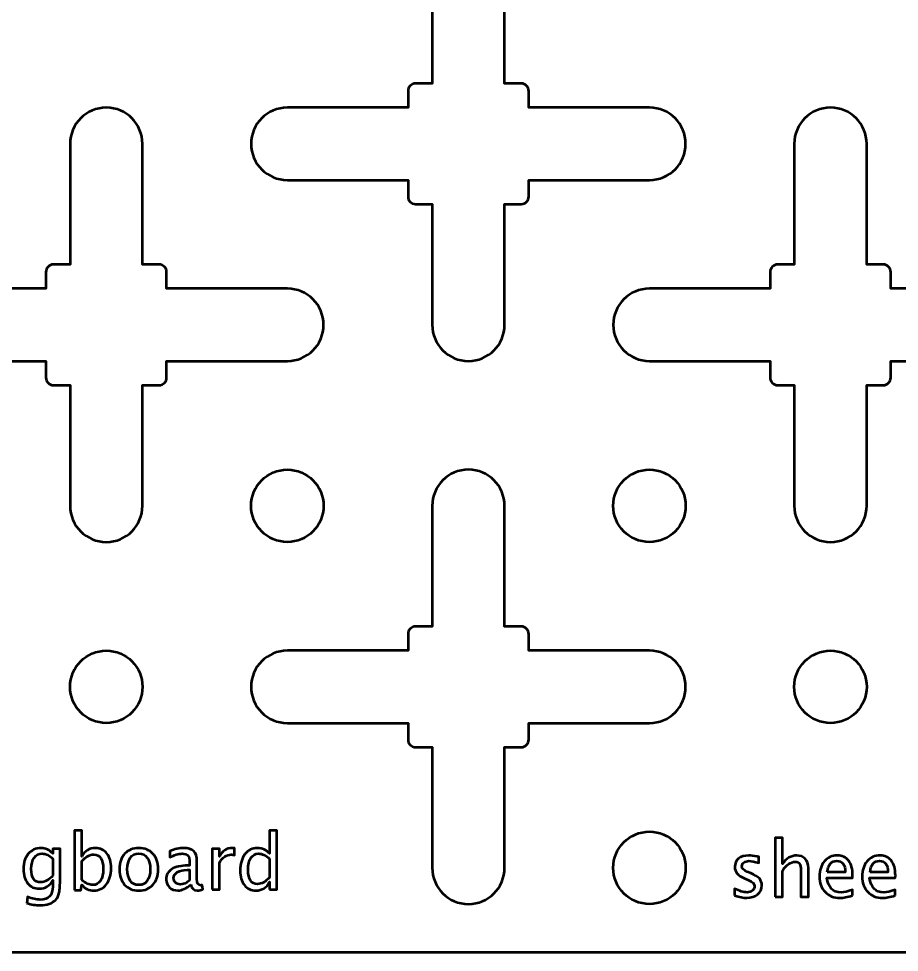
# Model space of a CAD drawing. Header units: centimetres. Extents: x -142 to 94, y -75 to 149.
# Drawn here: x -16.48 to -9.18, y -74.95 to -67.21 of the extents above; entities that cross this region are included whole.
import ezdxf

# ---------------------------------------------------------------- set-up
doc = ezdxf.new("R2010")
doc.units = ezdxf.units.CM
doc.header["$MEASUREMENT"] = 0
doc.layers.add('Layer 1', color=7, linetype='Continuous')

msp = doc.modelspace()

# ---------------------------------------------------------------- linework, layer by layer
at = {"layer": 'Layer 1', "lineweight": 53}
for centre in [(-14.24999, -71.25001), (-11.24999, -71.25001), (-15.74999, -72.75001), (-9.74999, -72.75001), (-11.24999, -74.25001)]:
    msp.add_ellipse(centre, major_axis=(0, 0.30001), ratio=1, dxfattribs=at)
for points, knots in [([(-29.95, -74.45), (-29.95, -74.45), (-29.95, -17.05), (-29.95, -17.05), (-29.95, -17.05), (-29.95, -16.77386), (-29.72614, -16.55), (-29.45, -16.55), (-29.45, -16.55), (-29.45, -16.55), (24.95, -16.55), (24.95, -16.55), (24.95, -16.55), (25.22614, -16.55), (25.45, -16.77386), (25.45, -17.05), (25.45, -17.05), (25.45, -17.05), (25.45, -74.45), (25.45, -74.45), (25.45, -74.45), (25.45, -74.72614), (25.22614, -74.95), (24.95, -74.95), (24.95, -74.95), (24.95, -74.95), (-29.45, -74.95), (-29.45, -74.95), (-29.45, -74.95), (-29.72614, -74.95), (-29.95, -74.72614), (-29.95, -74.45)], [0, 0, 0, 0, 0.1111111, 0.1111111, 0.1111111, 0.1111111, 0.2222222, 0.2222222, 0.2222222, 0.2222222, 0.3333333, 0.3333333, 0.3333333, 0.3333333, 0.4444444, 0.4444444, 0.4444444, 0.4444444, 0.5555556, 0.5555556, 0.5555556, 0.5555556, 0.6666667, 0.6666667, 0.6666667, 0.6666667, 0.7777778, 0.7777778, 0.7777778, 0.7777778, 1, 1, 1, 1]), ([(-13.05, -69.75), (-13.05, -69.75), (-13.05, -68.74998), (-13.05, -68.74998), (-13.05, -68.74998), (-13.05, -68.74998), (-13.1875, -68.74998), (-13.1875, -68.74998), (-13.1875, -68.74998), (-13.22202, -68.74998), (-13.25, -68.72199), (-13.25, -68.68748), (-13.25, -68.68748), (-13.25, -68.68748), (-13.25, -68.55), (-13.25, -68.55), (-13.25, -68.55), (-13.25, -68.55), (-14.25, -68.55), (-14.25, -68.55), (-14.25, -68.55), (-14.41569, -68.55), (-14.55, -68.41569), (-14.55, -68.25), (-14.55, -68.25), (-14.55, -68.08431), (-14.41569, -67.95), (-14.25, -67.95), (-14.25, -67.95), (-14.25, -67.95), (-13.25, -67.95), (-13.25, -67.95), (-13.25, -67.95), (-13.25, -67.95), (-13.25, -67.81252), (-13.25, -67.81252), (-13.25, -67.81252), (-13.25, -67.77801), (-13.22202, -67.75002), (-13.1875, -67.75002), (-13.1875, -67.75002), (-13.1875, -67.75002), (-13.05, -67.75002), (-13.05, -67.75002), (-13.05, -67.75002), (-13.05, -67.75002), (-13.05, -66.75), (-13.05, -66.75), (-13.05, -66.75), (-13.05, -66.58431), (-12.91569, -66.45), (-12.75, -66.45), (-12.75, -66.45), (-12.58431, -66.45), (-12.45, -66.58431), (-12.45, -66.75), (-12.45, -66.75), (-12.45, -66.75), (-12.45, -67.75002), (-12.45, -67.75002), (-12.45, -67.75002), (-12.45, -67.75002), (-12.3125, -67.75002), (-12.3125, -67.75002), (-12.3125, -67.75002), (-12.27798, -67.75002), (-12.25, -67.77801), (-12.25, -67.81252), (-12.25, -67.81252), (-12.25, -67.81252), (-12.25, -67.95), (-12.25, -67.95), (-12.25, -67.95), (-12.25, -67.95), (-11.25, -67.95), (-11.25, -67.95), (-11.25, -67.95), (-11.08431, -67.95), (-10.95, -68.08431), (-10.95, -68.25), (-10.95, -68.25), (-10.95, -68.41569), (-11.08431, -68.55), (-11.25, -68.55), (-11.25, -68.55), (-11.25, -68.55), (-12.25, -68.55), (-12.25, -68.55), (-12.25, -68.55), (-12.25, -68.55), (-12.25, -68.68748), (-12.25, -68.68748), (-12.25, -68.68748), (-12.25, -68.72199), (-12.27798, -68.74998), (-12.3125, -68.74998), (-12.3125, -68.74998), (-12.3125, -68.74998), (-12.45, -68.74998), (-12.45, -68.74998), (-12.45, -68.74998), (-12.45, -68.74998), (-12.45, -69.75), (-12.45, -69.75), (-12.45, -69.75), (-12.45, -69.91569), (-12.58431, -70.05), (-12.75, -70.05), (-12.75, -70.05), (-12.91569, -70.05), (-13.05, -69.91569), (-13.05, -69.75)], [0, 0, 0, 0, 0.0344828, 0.0344828, 0.0344828, 0.0344828, 0.0689655, 0.0689655, 0.0689655, 0.0689655, 0.1034483, 0.1034483, 0.1034483, 0.1034483, 0.137931, 0.137931, 0.137931, 0.137931, 0.1724138, 0.1724138, 0.1724138, 0.1724138, 0.2068966, 0.2068966, 0.2068966, 0.2068966, 0.2413793, 0.2413793, 0.2413793, 0.2413793, 0.2758621, 0.2758621, 0.2758621, 0.2758621, 0.3103448, 0.3103448, 0.3103448, 0.3103448, 0.3448276, 0.3448276, 0.3448276, 0.3448276, 0.3793103, 0.3793103, 0.3793103, 0.3793103, 0.4137931, 0.4137931, 0.4137931, 0.4137931, 0.4482759, 0.4482759, 0.4482759, 0.4482759, 0.4827586, 0.4827586, 0.4827586, 0.4827586, 0.5172414, 0.5172414, 0.5172414, 0.5172414, 0.5517241, 0.5517241, 0.5517241, 0.5517241, 0.5862069, 0.5862069, 0.5862069, 0.5862069, 0.6206897, 0.6206897, 0.6206897, 0.6206897, 0.6551724, 0.6551724, 0.6551724, 0.6551724, 0.6896552, 0.6896552, 0.6896552, 0.6896552, 0.7241379, 0.7241379, 0.7241379, 0.7241379, 0.7586207, 0.7586207, 0.7586207, 0.7586207, 0.7931034, 0.7931034, 0.7931034, 0.7931034, 0.8275862, 0.8275862, 0.8275862, 0.8275862, 0.862069, 0.862069, 0.862069, 0.862069, 0.8965517, 0.8965517, 0.8965517, 0.8965517, 0.9310345, 0.9310345, 0.9310345, 0.9310345, 1, 1, 1, 1]), ([(-16.05, -71.25), (-16.05, -71.25), (-16.05, -70.24998), (-16.05, -70.24998), (-16.05, -70.24998), (-16.05, -70.24998), (-16.1875, -70.24998), (-16.1875, -70.24998), (-16.1875, -70.24998), (-16.22202, -70.24998), (-16.25, -70.22199), (-16.25, -70.18748), (-16.25, -70.18748), (-16.25, -70.18748), (-16.25, -70.05), (-16.25, -70.05), (-16.25, -70.05), (-16.25, -70.05), (-17.25, -70.05), (-17.25, -70.05), (-17.25, -70.05), (-17.41569, -70.05), (-17.55, -69.91569), (-17.55, -69.75), (-17.55, -69.75), (-17.55, -69.58431), (-17.41569, -69.45), (-17.25, -69.45), (-17.25, -69.45), (-17.25, -69.45), (-16.25, -69.45), (-16.25, -69.45), (-16.25, -69.45), (-16.25, -69.45), (-16.25, -69.31252), (-16.25, -69.31252), (-16.25, -69.31252), (-16.25, -69.27801), (-16.22202, -69.25002), (-16.1875, -69.25002), (-16.1875, -69.25002), (-16.1875, -69.25002), (-16.05, -69.25002), (-16.05, -69.25002), (-16.05, -69.25002), (-16.05, -69.25002), (-16.05, -68.25), (-16.05, -68.25), (-16.05, -68.25), (-16.05, -68.08431), (-15.91569, -67.95), (-15.75, -67.95), (-15.75, -67.95), (-15.58431, -67.95), (-15.45, -68.08431), (-15.45, -68.25), (-15.45, -68.25), (-15.45, -68.25), (-15.45, -69.25002), (-15.45, -69.25002), (-15.45, -69.25002), (-15.45, -69.25002), (-15.3125, -69.25002), (-15.3125, -69.25002), (-15.3125, -69.25002), (-15.27798, -69.25002), (-15.25, -69.27801), (-15.25, -69.31252), (-15.25, -69.31252), (-15.25, -69.31252), (-15.25, -69.45), (-15.25, -69.45), (-15.25, -69.45), (-15.25, -69.45), (-14.25, -69.45), (-14.25, -69.45), (-14.25, -69.45), (-14.08431, -69.45), (-13.95, -69.58431), (-13.95, -69.75), (-13.95, -69.75), (-13.95, -69.91569), (-14.08431, -70.05), (-14.25, -70.05), (-14.25, -70.05), (-14.25, -70.05), (-15.25, -70.05), (-15.25, -70.05), (-15.25, -70.05), (-15.25, -70.05), (-15.25, -70.18748), (-15.25, -70.18748), (-15.25, -70.18748), (-15.25, -70.22199), (-15.27798, -70.24998), (-15.3125, -70.24998), (-15.3125, -70.24998), (-15.3125, -70.24998), (-15.45, -70.24998), (-15.45, -70.24998), (-15.45, -70.24998), (-15.45, -70.24998), (-15.45, -71.25), (-15.45, -71.25), (-15.45, -71.25), (-15.45, -71.41569), (-15.58431, -71.55), (-15.75, -71.55), (-15.75, -71.55), (-15.91569, -71.55), (-16.05, -71.41569), (-16.05, -71.25)], [0, 0, 0, 0, 0.0344828, 0.0344828, 0.0344828, 0.0344828, 0.0689655, 0.0689655, 0.0689655, 0.0689655, 0.1034483, 0.1034483, 0.1034483, 0.1034483, 0.137931, 0.137931, 0.137931, 0.137931, 0.1724138, 0.1724138, 0.1724138, 0.1724138, 0.2068966, 0.2068966, 0.2068966, 0.2068966, 0.2413793, 0.2413793, 0.2413793, 0.2413793, 0.2758621, 0.2758621, 0.2758621, 0.2758621, 0.3103448, 0.3103448, 0.3103448, 0.3103448, 0.3448276, 0.3448276, 0.3448276, 0.3448276, 0.3793103, 0.3793103, 0.3793103, 0.3793103, 0.4137931, 0.4137931, 0.4137931, 0.4137931, 0.4482759, 0.4482759, 0.4482759, 0.4482759, 0.4827586, 0.4827586, 0.4827586, 0.4827586, 0.5172414, 0.5172414, 0.5172414, 0.5172414, 0.5517241, 0.5517241, 0.5517241, 0.5517241, 0.5862069, 0.5862069, 0.5862069, 0.5862069, 0.6206897, 0.6206897, 0.6206897, 0.6206897, 0.6551724, 0.6551724, 0.6551724, 0.6551724, 0.6896552, 0.6896552, 0.6896552, 0.6896552, 0.7241379, 0.7241379, 0.7241379, 0.7241379, 0.7586207, 0.7586207, 0.7586207, 0.7586207, 0.7931034, 0.7931034, 0.7931034, 0.7931034, 0.8275862, 0.8275862, 0.8275862, 0.8275862, 0.862069, 0.862069, 0.862069, 0.862069, 0.8965517, 0.8965517, 0.8965517, 0.8965517, 0.9310345, 0.9310345, 0.9310345, 0.9310345, 1, 1, 1, 1]), ([(-10.05, -71.25), (-10.05, -71.25), (-10.05, -70.24998), (-10.05, -70.24998), (-10.05, -70.24998), (-10.05, -70.24998), (-10.1875, -70.24998), (-10.1875, -70.24998), (-10.1875, -70.24998), (-10.22202, -70.24998), (-10.25, -70.22199), (-10.25, -70.18748), (-10.25, -70.18748), (-10.25, -70.18748), (-10.25, -70.05), (-10.25, -70.05), (-10.25, -70.05), (-10.25, -70.05), (-11.25, -70.05), (-11.25, -70.05), (-11.25, -70.05), (-11.41569, -70.05), (-11.55, -69.91569), (-11.55, -69.75), (-11.55, -69.75), (-11.55, -69.58431), (-11.41569, -69.45), (-11.25, -69.45), (-11.25, -69.45), (-11.25, -69.45), (-10.25, -69.45), (-10.25, -69.45), (-10.25, -69.45), (-10.25, -69.45), (-10.25, -69.31252), (-10.25, -69.31252), (-10.25, -69.31252), (-10.25, -69.27801), (-10.22202, -69.25002), (-10.1875, -69.25002), (-10.1875, -69.25002), (-10.1875, -69.25002), (-10.05, -69.25002), (-10.05, -69.25002), (-10.05, -69.25002), (-10.05, -69.25002), (-10.05, -68.25), (-10.05, -68.25), (-10.05, -68.25), (-10.05, -68.08431), (-9.91569, -67.95), (-9.75, -67.95), (-9.75, -67.95), (-9.58431, -67.95), (-9.45, -68.08431), (-9.45, -68.25), (-9.45, -68.25), (-9.45, -68.25), (-9.45, -69.25002), (-9.45, -69.25002), (-9.45, -69.25002), (-9.45, -69.25002), (-9.3125, -69.25002), (-9.3125, -69.25002), (-9.3125, -69.25002), (-9.27798, -69.25002), (-9.25, -69.27801), (-9.25, -69.31252), (-9.25, -69.31252), (-9.25, -69.31252), (-9.25, -69.45), (-9.25, -69.45), (-9.25, -69.45), (-9.25, -69.45), (-8.25, -69.45), (-8.25, -69.45), (-8.25, -69.45), (-8.08431, -69.45), (-7.95, -69.58431), (-7.95, -69.75), (-7.95, -69.75), (-7.95, -69.91569), (-8.08431, -70.05), (-8.25, -70.05), (-8.25, -70.05), (-8.25, -70.05), (-9.25, -70.05), (-9.25, -70.05), (-9.25, -70.05), (-9.25, -70.05), (-9.25, -70.18748), (-9.25, -70.18748), (-9.25, -70.18748), (-9.25, -70.22199), (-9.27798, -70.24998), (-9.3125, -70.24998), (-9.3125, -70.24998), (-9.3125, -70.24998), (-9.45, -70.24998), (-9.45, -70.24998), (-9.45, -70.24998), (-9.45, -70.24998), (-9.45, -71.25), (-9.45, -71.25), (-9.45, -71.25), (-9.45, -71.41569), (-9.58431, -71.55), (-9.75, -71.55), (-9.75, -71.55), (-9.91569, -71.55), (-10.05, -71.41569), (-10.05, -71.25)], [0, 0, 0, 0, 0.0344828, 0.0344828, 0.0344828, 0.0344828, 0.0689655, 0.0689655, 0.0689655, 0.0689655, 0.1034483, 0.1034483, 0.1034483, 0.1034483, 0.137931, 0.137931, 0.137931, 0.137931, 0.1724138, 0.1724138, 0.1724138, 0.1724138, 0.2068966, 0.2068966, 0.2068966, 0.2068966, 0.2413793, 0.2413793, 0.2413793, 0.2413793, 0.2758621, 0.2758621, 0.2758621, 0.2758621, 0.3103448, 0.3103448, 0.3103448, 0.3103448, 0.3448276, 0.3448276, 0.3448276, 0.3448276, 0.3793103, 0.3793103, 0.3793103, 0.3793103, 0.4137931, 0.4137931, 0.4137931, 0.4137931, 0.4482759, 0.4482759, 0.4482759, 0.4482759, 0.4827586, 0.4827586, 0.4827586, 0.4827586, 0.5172414, 0.5172414, 0.5172414, 0.5172414, 0.5517241, 0.5517241, 0.5517241, 0.5517241, 0.5862069, 0.5862069, 0.5862069, 0.5862069, 0.6206897, 0.6206897, 0.6206897, 0.6206897, 0.6551724, 0.6551724, 0.6551724, 0.6551724, 0.6896552, 0.6896552, 0.6896552, 0.6896552, 0.7241379, 0.7241379, 0.7241379, 0.7241379, 0.7586207, 0.7586207, 0.7586207, 0.7586207, 0.7931034, 0.7931034, 0.7931034, 0.7931034, 0.8275862, 0.8275862, 0.8275862, 0.8275862, 0.862069, 0.862069, 0.862069, 0.862069, 0.8965517, 0.8965517, 0.8965517, 0.8965517, 0.9310345, 0.9310345, 0.9310345, 0.9310345, 1, 1, 1, 1]), ([(-13.05, -74.25), (-13.05, -74.25), (-13.05, -73.24998), (-13.05, -73.24998), (-13.05, -73.24998), (-13.05, -73.24998), (-13.1875, -73.24998), (-13.1875, -73.24998), (-13.1875, -73.24998), (-13.22202, -73.24998), (-13.25, -73.22199), (-13.25, -73.18748), (-13.25, -73.18748), (-13.25, -73.18748), (-13.25, -73.05), (-13.25, -73.05), (-13.25, -73.05), (-13.25, -73.05), (-14.25, -73.05), (-14.25, -73.05), (-14.25, -73.05), (-14.41569, -73.05), (-14.55, -72.91569), (-14.55, -72.75), (-14.55, -72.75), (-14.55, -72.58431), (-14.41569, -72.45), (-14.25, -72.45), (-14.25, -72.45), (-14.25, -72.45), (-13.25, -72.45), (-13.25, -72.45), (-13.25, -72.45), (-13.25, -72.45), (-13.25, -72.31252), (-13.25, -72.31252), (-13.25, -72.31252), (-13.25, -72.27801), (-13.22202, -72.25002), (-13.1875, -72.25002), (-13.1875, -72.25002), (-13.1875, -72.25002), (-13.05, -72.25002), (-13.05, -72.25002), (-13.05, -72.25002), (-13.05, -72.25002), (-13.05, -71.25), (-13.05, -71.25), (-13.05, -71.25), (-13.05, -71.08431), (-12.91569, -70.95), (-12.75, -70.95), (-12.75, -70.95), (-12.58431, -70.95), (-12.45, -71.08431), (-12.45, -71.25), (-12.45, -71.25), (-12.45, -71.25), (-12.45, -72.25002), (-12.45, -72.25002), (-12.45, -72.25002), (-12.45, -72.25002), (-12.3125, -72.25002), (-12.3125, -72.25002), (-12.3125, -72.25002), (-12.27798, -72.25002), (-12.25, -72.27801), (-12.25, -72.31252), (-12.25, -72.31252), (-12.25, -72.31252), (-12.25, -72.45), (-12.25, -72.45), (-12.25, -72.45), (-12.25, -72.45), (-11.25, -72.45), (-11.25, -72.45), (-11.25, -72.45), (-11.08431, -72.45), (-10.95, -72.58431), (-10.95, -72.75), (-10.95, -72.75), (-10.95, -72.91569), (-11.08431, -73.05), (-11.25, -73.05), (-11.25, -73.05), (-11.25, -73.05), (-12.25, -73.05), (-12.25, -73.05), (-12.25, -73.05), (-12.25, -73.05), (-12.25, -73.18748), (-12.25, -73.18748), (-12.25, -73.18748), (-12.25, -73.22199), (-12.27798, -73.24998), (-12.3125, -73.24998), (-12.3125, -73.24998), (-12.3125, -73.24998), (-12.45, -73.24998), (-12.45, -73.24998), (-12.45, -73.24998), (-12.45, -73.24998), (-12.45, -74.25), (-12.45, -74.25), (-12.45, -74.25), (-12.45, -74.41569), (-12.58431, -74.55), (-12.75, -74.55), (-12.75, -74.55), (-12.91569, -74.55), (-13.05, -74.41569), (-13.05, -74.25)], [0, 0, 0, 0, 0.0344828, 0.0344828, 0.0344828, 0.0344828, 0.0689655, 0.0689655, 0.0689655, 0.0689655, 0.1034483, 0.1034483, 0.1034483, 0.1034483, 0.137931, 0.137931, 0.137931, 0.137931, 0.1724138, 0.1724138, 0.1724138, 0.1724138, 0.2068966, 0.2068966, 0.2068966, 0.2068966, 0.2413793, 0.2413793, 0.2413793, 0.2413793, 0.2758621, 0.2758621, 0.2758621, 0.2758621, 0.3103448, 0.3103448, 0.3103448, 0.3103448, 0.3448276, 0.3448276, 0.3448276, 0.3448276, 0.3793103, 0.3793103, 0.3793103, 0.3793103, 0.4137931, 0.4137931, 0.4137931, 0.4137931, 0.4482759, 0.4482759, 0.4482759, 0.4482759, 0.4827586, 0.4827586, 0.4827586, 0.4827586, 0.5172414, 0.5172414, 0.5172414, 0.5172414, 0.5517241, 0.5517241, 0.5517241, 0.5517241, 0.5862069, 0.5862069, 0.5862069, 0.5862069, 0.6206897, 0.6206897, 0.6206897, 0.6206897, 0.6551724, 0.6551724, 0.6551724, 0.6551724, 0.6896552, 0.6896552, 0.6896552, 0.6896552, 0.7241379, 0.7241379, 0.7241379, 0.7241379, 0.7586207, 0.7586207, 0.7586207, 0.7586207, 0.7931034, 0.7931034, 0.7931034, 0.7931034, 0.8275862, 0.8275862, 0.8275862, 0.8275862, 0.862069, 0.862069, 0.862069, 0.862069, 0.8965517, 0.8965517, 0.8965517, 0.8965517, 0.9310345, 0.9310345, 0.9310345, 0.9310345, 1, 1, 1, 1])]:
    msp.add_open_spline(points, degree=3, knots=knots, dxfattribs=at)
at = {"layer": 'Layer 1', "color": 5, "lineweight": 53}
for points, knots in [([(-16.01417, -74.43384), (-16.01417, -74.43384), (-16.01417, -73.94044), (-16.01417, -73.94044), (-16.01417, -73.94044), (-16.01417, -73.94044), (-15.95321, -73.94044), (-15.95321, -73.94044), (-15.95321, -73.94044), (-15.95321, -73.94044), (-15.95321, -74.15709), (-15.95321, -74.15709), (-15.95321, -74.15709), (-15.92823, -74.10999), (-15.89066, -74.08649), (-15.8406, -74.08649), (-15.8406, -74.08649), (-15.80007, -74.08649), (-15.76821, -74.10121), (-15.74493, -74.13073), (-15.74493, -74.13073), (-15.72165, -74.16026), (-15.71, -74.20058), (-15.71, -74.2517), (-15.71, -74.2517), (-15.71, -74.30737), (-15.72323, -74.35235), (-15.74959, -74.38643), (-15.74959, -74.38643), (-15.77594, -74.42061), (-15.81065, -74.43765), (-15.85362, -74.43765), (-15.85362, -74.43765), (-15.89352, -74.43765), (-15.92675, -74.42241), (-15.95321, -74.39182), (-15.95321, -74.39182), (-15.95321, -74.39182), (-15.96062, -74.43384), (-15.96062, -74.43384), (-15.96062, -74.43384), (-15.96062, -74.43384), (-16.01417, -74.43384), (-16.01417, -74.43384)], [0, 0, 0, 0, 0.0833333, 0.0833333, 0.0833333, 0.0833333, 0.1666667, 0.1666667, 0.1666667, 0.1666667, 0.25, 0.25, 0.25, 0.25, 0.3333333, 0.3333333, 0.3333333, 0.3333333, 0.4166667, 0.4166667, 0.4166667, 0.4166667, 0.5, 0.5, 0.5, 0.5, 0.5833333, 0.5833333, 0.5833333, 0.5833333, 0.6666667, 0.6666667, 0.6666667, 0.6666667, 0.75, 0.75, 0.75, 0.75, 0.8333333, 0.8333333, 0.8333333, 0.8333333, 1, 1, 1, 1]), ([(-14.39745, -74.43003), (-14.39745, -74.43003), (-14.39745, -74.36685), (-14.39745, -74.36685), (-14.39745, -74.36685), (-14.42233, -74.41405), (-14.45979, -74.43765), (-14.50985, -74.43765), (-14.50985, -74.43765), (-14.55049, -74.43765), (-14.58245, -74.42294), (-14.60573, -74.39341), (-14.60573, -74.39341), (-14.62902, -74.36388), (-14.64066, -74.32356), (-14.64066, -74.27244), (-14.64066, -74.27244), (-14.64066, -74.21656), (-14.62743, -74.17158), (-14.60108, -74.13751), (-14.60108, -74.13751), (-14.57462, -74.10353), (-14.53991, -74.08649), (-14.49683, -74.08649), (-14.49683, -74.08649), (-14.45693, -74.08649), (-14.4237, -74.10173), (-14.39745, -74.13232), (-14.39745, -74.13232), (-14.39745, -74.13232), (-14.39745, -73.94044), (-14.39745, -73.94044), (-14.39745, -73.94044), (-14.39745, -73.94044), (-14.33649, -73.94044), (-14.33649, -73.94044), (-14.33649, -73.94044), (-14.33649, -73.94044), (-14.33649, -74.43003), (-14.33649, -74.43003), (-14.33649, -74.43003), (-14.33649, -74.43003), (-14.39745, -74.43003), (-14.39745, -74.43003)], [0, 0, 0, 0, 0.0833333, 0.0833333, 0.0833333, 0.0833333, 0.1666667, 0.1666667, 0.1666667, 0.1666667, 0.25, 0.25, 0.25, 0.25, 0.3333333, 0.3333333, 0.3333333, 0.3333333, 0.4166667, 0.4166667, 0.4166667, 0.4166667, 0.5, 0.5, 0.5, 0.5, 0.5833333, 0.5833333, 0.5833333, 0.5833333, 0.6666667, 0.6666667, 0.6666667, 0.6666667, 0.75, 0.75, 0.75, 0.75, 0.8333333, 0.8333333, 0.8333333, 0.8333333, 1, 1, 1, 1]), ([(-10.20885, -74.49099), (-10.20885, -74.49099), (-10.20885, -74.0014), (-10.20885, -74.0014), (-10.20885, -74.0014), (-10.20885, -74.0014), (-10.14789, -74.0014), (-10.14789, -74.0014), (-10.14789, -74.0014), (-10.14789, -74.0014), (-10.14789, -74.21805), (-10.14789, -74.21805), (-10.14789, -74.21805), (-10.11561, -74.17095), (-10.07603, -74.14745), (-10.02925, -74.14745), (-10.02925, -74.14745), (-9.99983, -74.14745), (-9.97644, -74.15666), (-9.95919, -74.17518), (-9.95919, -74.17518), (-9.94194, -74.1936), (-9.93326, -74.21847), (-9.93326, -74.24958), (-9.93326, -74.24958), (-9.93326, -74.24958), (-9.93326, -74.49099), (-9.93326, -74.49099), (-9.93326, -74.49099), (-9.93326, -74.49099), (-9.99422, -74.49099), (-9.99422, -74.49099), (-9.99422, -74.49099), (-9.99422, -74.49099), (-9.99422, -74.26948), (-9.99422, -74.26948), (-9.99422, -74.26948), (-9.99422, -74.2445), (-9.99792, -74.22672), (-10.00523, -74.21614), (-10.00523, -74.21614), (-10.01263, -74.20545), (-10.02481, -74.20016), (-10.04184, -74.20016), (-10.04184, -74.20016), (-10.07931, -74.20016), (-10.11466, -74.22461), (-10.14789, -74.2735), (-10.14789, -74.2735), (-10.14789, -74.2735), (-10.14789, -74.49099), (-10.14789, -74.49099), (-10.14789, -74.49099), (-10.14789, -74.49099), (-10.20885, -74.49099), (-10.20885, -74.49099)], [0, 0, 0, 0, 0.0666667, 0.0666667, 0.0666667, 0.0666667, 0.1333333, 0.1333333, 0.1333333, 0.1333333, 0.2, 0.2, 0.2, 0.2, 0.2666667, 0.2666667, 0.2666667, 0.2666667, 0.3333333, 0.3333333, 0.3333333, 0.3333333, 0.4, 0.4, 0.4, 0.4, 0.4666667, 0.4666667, 0.4666667, 0.4666667, 0.5333333, 0.5333333, 0.5333333, 0.5333333, 0.6, 0.6, 0.6, 0.6, 0.6666667, 0.6666667, 0.6666667, 0.6666667, 0.7333333, 0.7333333, 0.7333333, 0.7333333, 0.8, 0.8, 0.8, 0.8, 0.8666667, 0.8666667, 0.8666667, 0.8666667, 1, 1, 1, 1]), ([(-16.40882, -74.54179), (-16.40882, -74.54179), (-16.40162, -74.48909), (-16.40162, -74.48909), (-16.40162, -74.48909), (-16.36627, -74.5056), (-16.33124, -74.51385), (-16.29664, -74.51385), (-16.29664, -74.51385), (-16.22795, -74.51385), (-16.19355, -74.47744), (-16.19355, -74.40474), (-16.19355, -74.40474), (-16.19355, -74.40474), (-16.19355, -74.35182), (-16.19355, -74.35182), (-16.19355, -74.35182), (-16.20414, -74.37415), (-16.21917, -74.3914), (-16.23875, -74.40378), (-16.23875, -74.40378), (-16.25832, -74.41617), (-16.28013, -74.42241), (-16.30415, -74.42241), (-16.30415, -74.42241), (-16.3449, -74.42241), (-16.37718, -74.4078), (-16.40099, -74.37859), (-16.40099, -74.37859), (-16.4248, -74.34938), (-16.43676, -74.3098), (-16.43676, -74.25985), (-16.43676, -74.25985), (-16.43676, -74.20873), (-16.42321, -74.16703), (-16.39612, -74.13475), (-16.39612, -74.13475), (-16.36892, -74.10258), (-16.33389, -74.08649), (-16.29082, -74.08649), (-16.29082, -74.08649), (-16.25314, -74.08649), (-16.22065, -74.10173), (-16.19355, -74.13232), (-16.19355, -74.13232), (-16.19355, -74.13232), (-16.19355, -74.09348), (-16.19355, -74.09348), (-16.19355, -74.09348), (-16.19355, -74.09348), (-16.13259, -74.09348), (-16.13259, -74.09348), (-16.13259, -74.09348), (-16.13259, -74.09348), (-16.13259, -74.33817), (-16.13259, -74.33817), (-16.13259, -74.33817), (-16.13259, -74.39077), (-16.13535, -74.42971), (-16.14085, -74.45501), (-16.14085, -74.45501), (-16.14625, -74.4803), (-16.15662, -74.50104), (-16.17165, -74.51713), (-16.17165, -74.51713), (-16.19832, -74.54539), (-16.24002, -74.55957), (-16.29664, -74.55957), (-16.29664, -74.55957), (-16.33548, -74.55957), (-16.37284, -74.55364), (-16.40882, -74.54179)], [0, 0, 0, 0, 0.0526316, 0.0526316, 0.0526316, 0.0526316, 0.1052632, 0.1052632, 0.1052632, 0.1052632, 0.1578947, 0.1578947, 0.1578947, 0.1578947, 0.2105263, 0.2105263, 0.2105263, 0.2105263, 0.2631579, 0.2631579, 0.2631579, 0.2631579, 0.3157895, 0.3157895, 0.3157895, 0.3157895, 0.3684211, 0.3684211, 0.3684211, 0.3684211, 0.4210526, 0.4210526, 0.4210526, 0.4210526, 0.4736842, 0.4736842, 0.4736842, 0.4736842, 0.5263158, 0.5263158, 0.5263158, 0.5263158, 0.5789474, 0.5789474, 0.5789474, 0.5789474, 0.6315789, 0.6315789, 0.6315789, 0.6315789, 0.6842105, 0.6842105, 0.6842105, 0.6842105, 0.7368421, 0.7368421, 0.7368421, 0.7368421, 0.7894737, 0.7894737, 0.7894737, 0.7894737, 0.8421053, 0.8421053, 0.8421053, 0.8421053, 0.8947368, 0.8947368, 0.8947368, 0.8947368, 1, 1, 1, 1]), ([(-15.48055, -74.43765), (-15.52998, -74.43765), (-15.56914, -74.42188), (-15.59792, -74.39034), (-15.59792, -74.39034), (-15.62682, -74.3588), (-15.64121, -74.31594), (-15.64121, -74.26186), (-15.64121, -74.26186), (-15.64121, -74.20789), (-15.62682, -74.16513), (-15.59792, -74.1337), (-15.59792, -74.1337), (-15.56914, -74.10226), (-15.52998, -74.08649), (-15.48055, -74.08649), (-15.48055, -74.08649), (-15.43113, -74.08649), (-15.39197, -74.10226), (-15.36319, -74.1337), (-15.36319, -74.1337), (-15.33429, -74.16513), (-15.3199, -74.20789), (-15.3199, -74.26186), (-15.3199, -74.26186), (-15.3199, -74.31594), (-15.33429, -74.3588), (-15.36319, -74.39034), (-15.36319, -74.39034), (-15.39197, -74.42188), (-15.43113, -74.43765), (-15.48055, -74.43765)], [0, 0, 0, 0, 0.1111111, 0.1111111, 0.1111111, 0.1111111, 0.2222222, 0.2222222, 0.2222222, 0.2222222, 0.3333333, 0.3333333, 0.3333333, 0.3333333, 0.4444444, 0.4444444, 0.4444444, 0.4444444, 0.5555556, 0.5555556, 0.5555556, 0.5555556, 0.6666667, 0.6666667, 0.6666667, 0.6666667, 0.7777778, 0.7777778, 0.7777778, 0.7777778, 1, 1, 1, 1]), ([(-15.05098, -74.38717), (-15.0876, -74.42082), (-15.12284, -74.43765), (-15.15671, -74.43765), (-15.15671, -74.43765), (-15.18454, -74.43765), (-15.20772, -74.42897), (-15.22603, -74.41151), (-15.22603, -74.41151), (-15.24444, -74.39405), (-15.25365, -74.37203), (-15.25365, -74.34547), (-15.25365, -74.34547), (-15.25365, -74.30874), (-15.2382, -74.28049), (-15.20729, -74.2608), (-15.20729, -74.2608), (-15.17639, -74.24112), (-15.13205, -74.23127), (-15.07426, -74.23127), (-15.07426, -74.23127), (-15.07426, -74.23127), (-15.05997, -74.23127), (-15.05997, -74.23127), (-15.05997, -74.23127), (-15.05997, -74.23127), (-15.05997, -74.19074), (-15.05997, -74.19074), (-15.05997, -74.19074), (-15.05997, -74.15169), (-15.08029, -74.13221), (-15.12104, -74.13221), (-15.12104, -74.13221), (-15.15258, -74.13221), (-15.18708, -74.14216), (-15.22444, -74.16206), (-15.22444, -74.16206), (-15.22444, -74.16206), (-15.22444, -74.11189), (-15.22444, -74.11189), (-15.22444, -74.11189), (-15.18338, -74.09496), (-15.14464, -74.08649), (-15.10834, -74.08649), (-15.10834, -74.08649), (-15.07098, -74.08649), (-15.04336, -74.09496), (-15.02568, -74.112), (-15.02568, -74.112), (-15.0079, -74.12904), (-14.99901, -74.15529), (-14.99901, -74.19074), (-14.99901, -74.19074), (-14.99901, -74.19074), (-14.99901, -74.34282), (-14.99901, -74.34282), (-14.99901, -74.34282), (-14.99901, -74.37764), (-14.98833, -74.3951), (-14.96684, -74.3951), (-14.96684, -74.3951), (-14.9642, -74.3951), (-14.96028, -74.39468), (-14.95509, -74.39383), (-14.95509, -74.39383), (-14.95509, -74.39383), (-14.95075, -74.4277), (-14.95075, -74.4277), (-14.95075, -74.4277), (-14.96462, -74.43437), (-14.97986, -74.43765), (-14.99658, -74.43765), (-14.99658, -74.43765), (-15.02505, -74.43765), (-15.04315, -74.42082), (-15.05098, -74.38717)], [0, 0, 0, 0, 0.05, 0.05, 0.05, 0.05, 0.1, 0.1, 0.1, 0.1, 0.15, 0.15, 0.15, 0.15, 0.2, 0.2, 0.2, 0.2, 0.25, 0.25, 0.25, 0.25, 0.3, 0.3, 0.3, 0.3, 0.35, 0.35, 0.35, 0.35, 0.4, 0.4, 0.4, 0.4, 0.45, 0.45, 0.45, 0.45, 0.5, 0.5, 0.5, 0.5, 0.55, 0.55, 0.55, 0.55, 0.6, 0.6, 0.6, 0.6, 0.65, 0.65, 0.65, 0.65, 0.7, 0.7, 0.7, 0.7, 0.75, 0.75, 0.75, 0.75, 0.8, 0.8, 0.8, 0.8, 0.85, 0.85, 0.85, 0.85, 0.9, 0.9, 0.9, 0.9, 1, 1, 1, 1]), ([(-14.87381, -74.43003), (-14.87381, -74.43003), (-14.87381, -74.09348), (-14.87381, -74.09348), (-14.87381, -74.09348), (-14.87381, -74.09348), (-14.81285, -74.09348), (-14.81285, -74.09348), (-14.81285, -74.09348), (-14.81285, -74.09348), (-14.81285, -74.15709), (-14.81285, -74.15709), (-14.81285, -74.15709), (-14.78861, -74.10999), (-14.75348, -74.08649), (-14.70733, -74.08649), (-14.70733, -74.08649), (-14.70109, -74.08649), (-14.69453, -74.08702), (-14.68775, -74.08808), (-14.68775, -74.08808), (-14.68775, -74.08808), (-14.68775, -74.14513), (-14.68775, -74.14513), (-14.68775, -74.14513), (-14.69834, -74.14163), (-14.70765, -74.13983), (-14.71569, -74.13983), (-14.71569, -74.13983), (-14.75443, -74.13983), (-14.78681, -74.16269), (-14.81285, -74.20852), (-14.81285, -74.20852), (-14.81285, -74.20852), (-14.81285, -74.43003), (-14.81285, -74.43003), (-14.81285, -74.43003), (-14.81285, -74.43003), (-14.87381, -74.43003), (-14.87381, -74.43003)], [0, 0, 0, 0, 0.0909091, 0.0909091, 0.0909091, 0.0909091, 0.1818182, 0.1818182, 0.1818182, 0.1818182, 0.2727273, 0.2727273, 0.2727273, 0.2727273, 0.3636364, 0.3636364, 0.3636364, 0.3636364, 0.4545455, 0.4545455, 0.4545455, 0.4545455, 0.5454545, 0.5454545, 0.5454545, 0.5454545, 0.6363636, 0.6363636, 0.6363636, 0.6363636, 0.7272727, 0.7272727, 0.7272727, 0.7272727, 0.8181818, 0.8181818, 0.8181818, 0.8181818, 1, 1, 1, 1]), ([(-16.19355, -74.31361), (-16.19355, -74.31361), (-16.19355, -74.17402), (-16.19355, -74.17402), (-16.19355, -74.17402), (-16.22044, -74.14618), (-16.24975, -74.13221), (-16.2814, -74.13221), (-16.2814, -74.13221), (-16.30955, -74.13221), (-16.33156, -74.14343), (-16.34744, -74.16598), (-16.34744, -74.16598), (-16.36342, -74.18841), (-16.37135, -74.21963), (-16.37135, -74.25943), (-16.37135, -74.25943), (-16.37135, -74.33256), (-16.34543, -74.36907), (-16.29346, -74.36907), (-16.29346, -74.36907), (-16.25811, -74.36907), (-16.22478, -74.35055), (-16.19355, -74.31361)], [0, 0, 0, 0, 0.1428571, 0.1428571, 0.1428571, 0.1428571, 0.2857143, 0.2857143, 0.2857143, 0.2857143, 0.4285714, 0.4285714, 0.4285714, 0.4285714, 0.5714286, 0.5714286, 0.5714286, 0.5714286, 0.7142857, 0.7142857, 0.7142857, 0.7142857, 1, 1, 1, 1]), ([(-15.95321, -74.34981), (-15.92178, -74.37785), (-15.89183, -74.39193), (-15.86336, -74.39193), (-15.86336, -74.39193), (-15.83531, -74.39193), (-15.81362, -74.38018), (-15.79838, -74.35679), (-15.79838, -74.35679), (-15.78303, -74.3334), (-15.77541, -74.30049), (-15.77541, -74.25794), (-15.77541, -74.25794), (-15.77541, -74.1792), (-15.80144, -74.13983), (-15.85351, -74.13983), (-15.85351, -74.13983), (-15.88759, -74.13983), (-15.92082, -74.15825), (-15.95321, -74.19519), (-15.95321, -74.19519), (-15.95321, -74.19519), (-15.95321, -74.34981), (-15.95321, -74.34981)], [0, 0, 0, 0, 0.1428571, 0.1428571, 0.1428571, 0.1428571, 0.2857143, 0.2857143, 0.2857143, 0.2857143, 0.4285714, 0.4285714, 0.4285714, 0.4285714, 0.5714286, 0.5714286, 0.5714286, 0.5714286, 0.7142857, 0.7142857, 0.7142857, 0.7142857, 1, 1, 1, 1]), ([(-15.48066, -74.39193), (-15.4505, -74.39193), (-15.427, -74.38061), (-15.41028, -74.35785), (-15.41028, -74.35785), (-15.39367, -74.3352), (-15.3853, -74.30314), (-15.3853, -74.26186), (-15.3853, -74.26186), (-15.3853, -74.22069), (-15.39367, -74.18873), (-15.41028, -74.16608), (-15.41028, -74.16608), (-15.427, -74.14354), (-15.4505, -74.13221), (-15.48066, -74.13221), (-15.48066, -74.13221), (-15.51093, -74.13221), (-15.53442, -74.14354), (-15.55093, -74.16608), (-15.55093, -74.16608), (-15.56755, -74.18873), (-15.5758, -74.22069), (-15.5758, -74.26186), (-15.5758, -74.26186), (-15.5758, -74.30314), (-15.56755, -74.3352), (-15.55093, -74.35785), (-15.55093, -74.35785), (-15.53442, -74.38061), (-15.51093, -74.39193), (-15.48066, -74.39193)], [0, 0, 0, 0, 0.1111111, 0.1111111, 0.1111111, 0.1111111, 0.2222222, 0.2222222, 0.2222222, 0.2222222, 0.3333333, 0.3333333, 0.3333333, 0.3333333, 0.4444444, 0.4444444, 0.4444444, 0.4444444, 0.5555556, 0.5555556, 0.5555556, 0.5555556, 0.6666667, 0.6666667, 0.6666667, 0.6666667, 0.7777778, 0.7777778, 0.7777778, 0.7777778, 1, 1, 1, 1]), ([(-14.39745, -74.17402), (-14.4291, -74.14618), (-14.45905, -74.13221), (-14.48741, -74.13221), (-14.48741, -74.13221), (-14.51535, -74.13221), (-14.53694, -74.14386), (-14.55229, -74.16725), (-14.55229, -74.16725), (-14.56763, -74.19053), (-14.57525, -74.22355), (-14.57525, -74.26631), (-14.57525, -74.26631), (-14.57525, -74.34494), (-14.54922, -74.38431), (-14.49704, -74.38431), (-14.49704, -74.38431), (-14.46318, -74.38431), (-14.42995, -74.36579), (-14.39745, -74.32885), (-14.39745, -74.32885), (-14.39745, -74.32885), (-14.39745, -74.17402), (-14.39745, -74.17402)], [0, 0, 0, 0, 0.1428571, 0.1428571, 0.1428571, 0.1428571, 0.2857143, 0.2857143, 0.2857143, 0.2857143, 0.4285714, 0.4285714, 0.4285714, 0.4285714, 0.5714286, 0.5714286, 0.5714286, 0.5714286, 0.7142857, 0.7142857, 0.7142857, 0.7142857, 1, 1, 1, 1]), ([(-10.54465, -74.47892), (-10.54465, -74.47892), (-10.54465, -74.42304), (-10.54465, -74.42304), (-10.54465, -74.42304), (-10.50476, -74.44294), (-10.47015, -74.45289), (-10.44062, -74.45289), (-10.44062, -74.45289), (-10.42305, -74.45289), (-10.40845, -74.44813), (-10.39691, -74.4386), (-10.39691, -74.4386), (-10.38538, -74.42918), (-10.37955, -74.41733), (-10.37955, -74.40304), (-10.37955, -74.40304), (-10.37955, -74.38219), (-10.39575, -74.36494), (-10.42813, -74.35129), (-10.42813, -74.35129), (-10.42813, -74.35129), (-10.4638, -74.33616), (-10.4638, -74.33616), (-10.4638, -74.33616), (-10.5164, -74.31435), (-10.54275, -74.28282), (-10.54275, -74.24186), (-10.54275, -74.24186), (-10.54275, -74.21254), (-10.53238, -74.18947), (-10.51163, -74.17264), (-10.51163, -74.17264), (-10.49089, -74.15582), (-10.46242, -74.14745), (-10.42633, -74.14745), (-10.42633, -74.14745), (-10.4076, -74.14745), (-10.38432, -74.14999), (-10.35669, -74.15518), (-10.35669, -74.15518), (-10.35669, -74.15518), (-10.34399, -74.15761), (-10.34399, -74.15761), (-10.34399, -74.15761), (-10.34399, -74.15761), (-10.34399, -74.20841), (-10.34399, -74.20841), (-10.34399, -74.20841), (-10.37797, -74.19825), (-10.40506, -74.19317), (-10.42527, -74.19317), (-10.42527, -74.19317), (-10.44305, -74.19317), (-10.45713, -74.19709), (-10.46782, -74.20482), (-10.46782, -74.20482), (-10.4784, -74.21254), (-10.48369, -74.22291), (-10.48369, -74.23593), (-10.48369, -74.23593), (-10.48369, -74.25424), (-10.46888, -74.2698), (-10.43914, -74.28239), (-10.43914, -74.28239), (-10.43914, -74.28239), (-10.40982, -74.29477), (-10.40982, -74.29477), (-10.40982, -74.29477), (-10.37659, -74.30874), (-10.3531, -74.32356), (-10.33934, -74.33912), (-10.33934, -74.33912), (-10.32547, -74.35468), (-10.31859, -74.37415), (-10.31859, -74.39743), (-10.31859, -74.39743), (-10.31859, -74.42696), (-10.33024, -74.4512), (-10.35363, -74.47014), (-10.35363, -74.47014), (-10.37691, -74.48908), (-10.40675, -74.49861), (-10.44305, -74.49861), (-10.44305, -74.49861), (-10.47099, -74.49861), (-10.50476, -74.49205), (-10.54465, -74.47892)], [0, 0, 0, 0, 0.0434783, 0.0434783, 0.0434783, 0.0434783, 0.0869565, 0.0869565, 0.0869565, 0.0869565, 0.1304348, 0.1304348, 0.1304348, 0.1304348, 0.173913, 0.173913, 0.173913, 0.173913, 0.2173913, 0.2173913, 0.2173913, 0.2173913, 0.2608696, 0.2608696, 0.2608696, 0.2608696, 0.3043478, 0.3043478, 0.3043478, 0.3043478, 0.3478261, 0.3478261, 0.3478261, 0.3478261, 0.3913043, 0.3913043, 0.3913043, 0.3913043, 0.4347826, 0.4347826, 0.4347826, 0.4347826, 0.4782609, 0.4782609, 0.4782609, 0.4782609, 0.5217391, 0.5217391, 0.5217391, 0.5217391, 0.5652174, 0.5652174, 0.5652174, 0.5652174, 0.6086957, 0.6086957, 0.6086957, 0.6086957, 0.6521739, 0.6521739, 0.6521739, 0.6521739, 0.6956522, 0.6956522, 0.6956522, 0.6956522, 0.7391304, 0.7391304, 0.7391304, 0.7391304, 0.7826087, 0.7826087, 0.7826087, 0.7826087, 0.826087, 0.826087, 0.826087, 0.826087, 0.8695652, 0.8695652, 0.8695652, 0.8695652, 0.9130435, 0.9130435, 0.9130435, 0.9130435, 1, 1, 1, 1]), ([(-9.56771, -74.48019), (-9.60867, -74.49247), (-9.6437, -74.49861), (-9.67291, -74.49861), (-9.67291, -74.49861), (-9.72276, -74.49861), (-9.76329, -74.4821), (-9.79452, -74.44919), (-9.79452, -74.44919), (-9.82574, -74.41627), (-9.8414, -74.37362), (-9.8414, -74.32113), (-9.8414, -74.32113), (-9.8414, -74.27022), (-9.82764, -74.22842), (-9.80002, -74.19571), (-9.80002, -74.19571), (-9.7724, -74.16312), (-9.73705, -74.14682), (-9.69397, -74.14682), (-9.69397, -74.14682), (-9.65323, -74.14682), (-9.62169, -74.16132), (-9.59946, -74.19032), (-9.59946, -74.19032), (-9.57724, -74.21932), (-9.56613, -74.26038), (-9.56613, -74.31361), (-9.56613, -74.31361), (-9.56613, -74.31361), (-9.56644, -74.33224), (-9.56644, -74.33224), (-9.56644, -74.33224), (-9.56644, -74.33224), (-9.77917, -74.33224), (-9.77917, -74.33224), (-9.77917, -74.33224), (-9.77028, -74.41267), (-9.73102, -74.45289), (-9.66148, -74.45289), (-9.66148, -74.45289), (-9.63598, -74.45289), (-9.60476, -74.44569), (-9.56771, -74.4313), (-9.56771, -74.4313), (-9.56771, -74.4313), (-9.56771, -74.48019), (-9.56771, -74.48019)], [0, 0, 0, 0, 0.0769231, 0.0769231, 0.0769231, 0.0769231, 0.1538462, 0.1538462, 0.1538462, 0.1538462, 0.2307692, 0.2307692, 0.2307692, 0.2307692, 0.3076923, 0.3076923, 0.3076923, 0.3076923, 0.3846154, 0.3846154, 0.3846154, 0.3846154, 0.4615385, 0.4615385, 0.4615385, 0.4615385, 0.5384615, 0.5384615, 0.5384615, 0.5384615, 0.6153846, 0.6153846, 0.6153846, 0.6153846, 0.6923077, 0.6923077, 0.6923077, 0.6923077, 0.7692308, 0.7692308, 0.7692308, 0.7692308, 0.8461538, 0.8461538, 0.8461538, 0.8461538, 1, 1, 1, 1]), ([(-9.77599, -74.28652), (-9.77599, -74.28652), (-9.6274, -74.28652), (-9.6274, -74.28652), (-9.6274, -74.28652), (-9.6274, -74.22387), (-9.65079, -74.19254), (-9.69747, -74.19254), (-9.69747, -74.19254), (-9.74446, -74.19254), (-9.7706, -74.22387), (-9.77599, -74.28652)], [0, 0, 0, 0, 0.25, 0.25, 0.25, 0.25, 0.5, 0.5, 0.5, 0.5, 1, 1, 1, 1]), ([(-9.21391, -74.48019), (-9.25487, -74.49247), (-9.2899, -74.49861), (-9.31911, -74.49861), (-9.31911, -74.49861), (-9.36896, -74.49861), (-9.40949, -74.4821), (-9.44072, -74.44919), (-9.44072, -74.44919), (-9.47194, -74.41627), (-9.4876, -74.37362), (-9.4876, -74.32113), (-9.4876, -74.32113), (-9.4876, -74.27022), (-9.47384, -74.22842), (-9.44622, -74.19571), (-9.44622, -74.19571), (-9.4186, -74.16312), (-9.38325, -74.14682), (-9.34017, -74.14682), (-9.34017, -74.14682), (-9.29943, -74.14682), (-9.26789, -74.16132), (-9.24566, -74.19032), (-9.24566, -74.19032), (-9.22344, -74.21932), (-9.21233, -74.26038), (-9.21233, -74.31361), (-9.21233, -74.31361), (-9.21233, -74.31361), (-9.21264, -74.33224), (-9.21264, -74.33224), (-9.21264, -74.33224), (-9.21264, -74.33224), (-9.42537, -74.33224), (-9.42537, -74.33224), (-9.42537, -74.33224), (-9.41648, -74.41267), (-9.37722, -74.45289), (-9.30768, -74.45289), (-9.30768, -74.45289), (-9.28218, -74.45289), (-9.25096, -74.44569), (-9.21391, -74.4313), (-9.21391, -74.4313), (-9.21391, -74.4313), (-9.21391, -74.48019), (-9.21391, -74.48019)], [0, 0, 0, 0, 0.0769231, 0.0769231, 0.0769231, 0.0769231, 0.1538462, 0.1538462, 0.1538462, 0.1538462, 0.2307692, 0.2307692, 0.2307692, 0.2307692, 0.3076923, 0.3076923, 0.3076923, 0.3076923, 0.3846154, 0.3846154, 0.3846154, 0.3846154, 0.4615385, 0.4615385, 0.4615385, 0.4615385, 0.5384615, 0.5384615, 0.5384615, 0.5384615, 0.6153846, 0.6153846, 0.6153846, 0.6153846, 0.6923077, 0.6923077, 0.6923077, 0.6923077, 0.7692308, 0.7692308, 0.7692308, 0.7692308, 0.8461538, 0.8461538, 0.8461538, 0.8461538, 1, 1, 1, 1]), ([(-9.42219, -74.28652), (-9.42219, -74.28652), (-9.2736, -74.28652), (-9.2736, -74.28652), (-9.2736, -74.28652), (-9.2736, -74.22387), (-9.29699, -74.19254), (-9.34367, -74.19254), (-9.34367, -74.19254), (-9.39066, -74.19254), (-9.4168, -74.22387), (-9.42219, -74.28652)], [0, 0, 0, 0, 0.25, 0.25, 0.25, 0.25, 0.5, 0.5, 0.5, 0.5, 1, 1, 1, 1]), ([(-15.05997, -74.35394), (-15.05997, -74.35394), (-15.05997, -74.26747), (-15.05997, -74.26747), (-15.05997, -74.26747), (-15.05997, -74.26747), (-15.07955, -74.26683), (-15.07955, -74.26683), (-15.07955, -74.26683), (-15.11342, -74.26683), (-15.14073, -74.27308), (-15.16157, -74.28557), (-15.16157, -74.28557), (-15.18232, -74.29816), (-15.19269, -74.31478), (-15.19269, -74.33552), (-15.19269, -74.33552), (-15.19269, -74.35002), (-15.1875, -74.3623), (-15.17724, -74.37235), (-15.17724, -74.37235), (-15.16687, -74.3824), (-15.15427, -74.38748), (-15.13935, -74.38748), (-15.13935, -74.38748), (-15.11395, -74.38748), (-15.08749, -74.37627), (-15.05997, -74.35394)], [0, 0, 0, 0, 0.125, 0.125, 0.125, 0.125, 0.25, 0.25, 0.25, 0.25, 0.375, 0.375, 0.375, 0.375, 0.5, 0.5, 0.5, 0.5, 0.625, 0.625, 0.625, 0.625, 0.75, 0.75, 0.75, 0.75, 1, 1, 1, 1])]:
    msp.add_open_spline(points, degree=3, knots=knots, dxfattribs=at)

doc.saveas('drawing.dxf')
